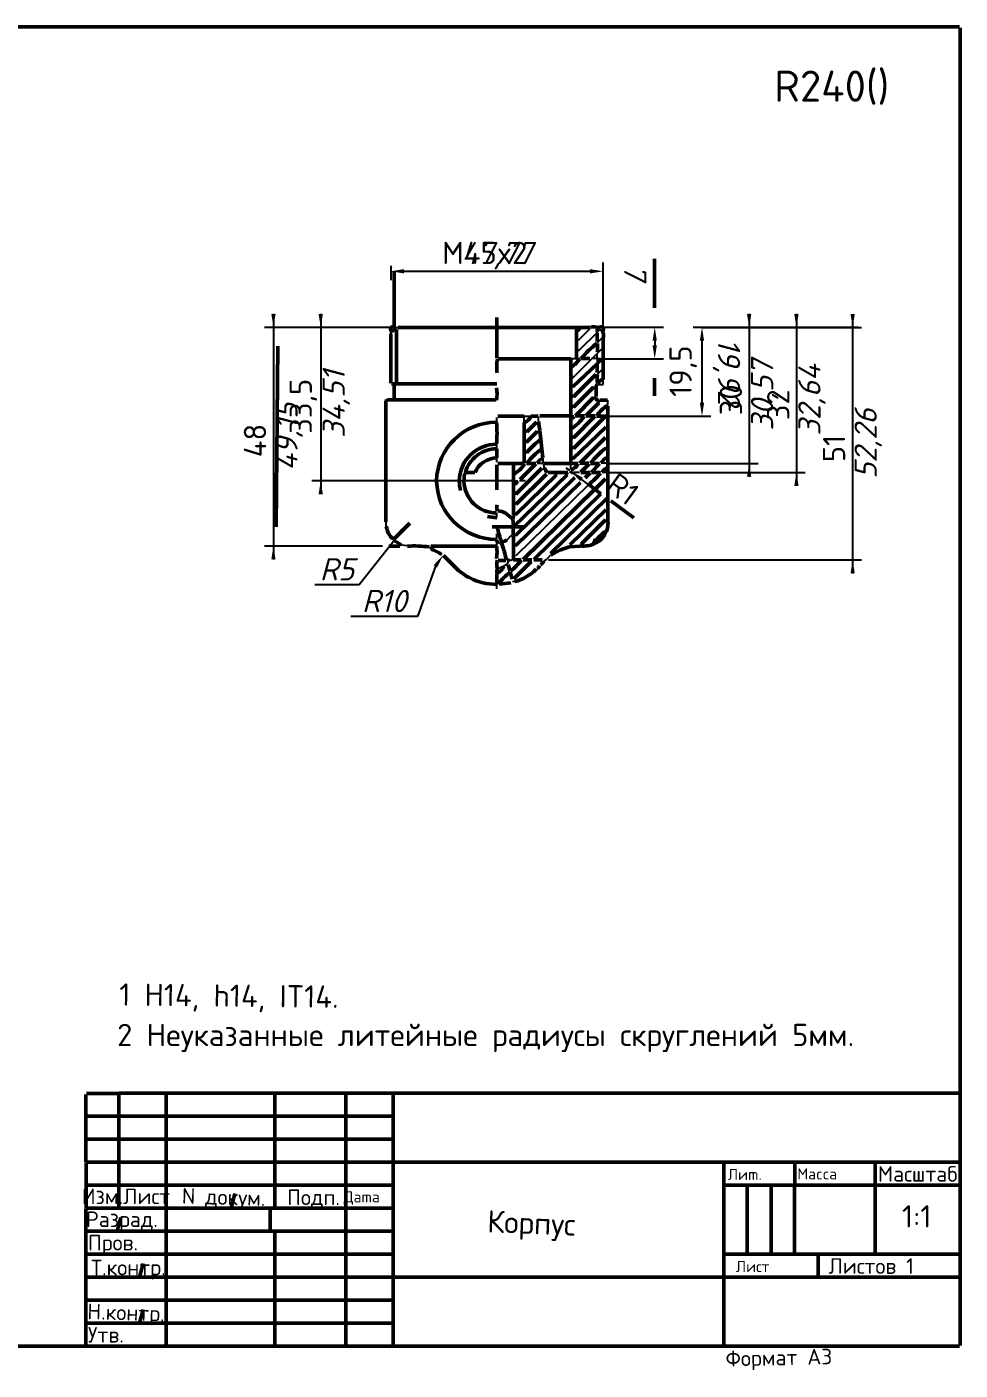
# Model space of a CAD drawing. Header units: millimetres. Extents: x 0 to 420, y -5 to 297.
# Drawn here: x 210 to 419.7, y -5.1 to 296.7 of the extents above; entities that cross this region are included whole.
import ezdxf

# ---------------------------------------------------------------- set-up
doc = ezdxf.new("R2010")
doc.units = ezdxf.units.MM
for name, color, linetype, lineweight in [('DIMS', 4, 'Continuous', 25), ('MAIN', 7, 'Continuous', 50), ('TEXT', 7, 'Continuous', 25), ('THIN', 3, 'Continuous', 25)]:
    doc.layers.add(name, color=color, linetype=linetype, lineweight=lineweight)
doc.styles.add('ESKD', font='isocpeur.ttf', dxfattribs={"oblique": 15})
doc.dimstyles.new('ESKD', dxfattribs={"dimtxt": 5, "dimasz": 3, "dimexe": 2, "dimexo": 0, "dimgap": 1, "dimtad": 1, "dimtxsty": 'ESKD', "dimcen": 2.5, "dimclrd": 256, "dimclre": 256, "dimclrt": 256, "dimadec": 0, "dimazin": 3, "dimtfac": 1, "dimtmove": 0, "dimatfit": 3, "dimlwd": 25, "dimlwe": 25})

# ---------------------------------------------------------------- blocks, each defined once
blk = doc.blocks.new('_CLOSEDFILLED')
at = {"color": 0, "linetype": 'BYBLOCK'}
blk.add_solid([(-1, 0.16), (0, 0), (-1, -0.16)], dxfattribs=at)
blk = doc.blocks.new('*D27')
at = {"lineweight": 25}
for p, q in [((294.4, 183.62), (284.68, 171.31)), ((284.68, 171.31), (274.68, 171.31))]:
    blk.add_line(p, q, dxfattribs=at)
at = {"layer": 'Defpoints'}
for p in [(296.06, 185.34), (292.32, 181.46)]:
    blk.add_point(p, dxfattribs=at)
at = {"layer": 'DIMS', "xscale": 3, "yscale": 3, "rotation": -133.90493204950656}
blk.add_blockref('_CLOSEDFILLED', (292.32, 181.46), dxfattribs=at)
at = {"layer": 'DIMS', "insert": (279.68, 174.81), "char_height": 5, "attachment_point": 5, "style": 'ESKD'}
blk.add_mtext('R5', dxfattribs=at)
blk = doc.blocks.new('*D29')
at = {"lineweight": 25}
for p, q in [((301.79, 175.49), (297.8, 164.19)), ((297.8, 164.19), (282.8, 164.19))]:
    blk.add_line(p, q, dxfattribs=at)
at = {"layer": 'Defpoints'}
for p in [(303.51, 177.94), (296.56, 168.05)]:
    blk.add_point(p, dxfattribs=at)
at = {"layer": 'DIMS', "xscale": 3, "yscale": 3, "rotation": 54.888447447043205}
blk.add_blockref('_CLOSEDFILLED', (303.51, 177.94), dxfattribs=at)
at = {"layer": 'DIMS', "insert": (290.3, 167.69), "char_height": 5, "attachment_point": 5, "style": 'ESKD'}
blk.add_mtext('R10', dxfattribs=at)

msp = doc.modelspace()

# ---------------------------------------------------------------- hatches: boundary and pattern name
at = {"layer": 'THIN'}
h = msp.add_hatch(dxfattribs=at)
h.set_pattern_fill('ANSI31', scale=0.529134)
h.set_pattern_definition([(45, (-0.8035, 0.8035), (-1.1879394, 1.1879394), [])])
h.paths.add_polyline_path([(339.236, 221.915), (338.242, 221.123), (338.242, 219.277), (338.106, 219.145), (338.242, 216.815), (339.236, 217.651)])
h.paths.add_polyline_path([(338.106, 228.948), (334.355, 228.948), (333.813, 228.377), (333.813, 226.399), (333.948, 226.267), (333.813, 226.091), (333.813, 224.113), (333.948, 224.069), (333.813, 222.135), (334.355, 222.135), (338.106, 225.783), (338.242, 225.695), (338.242, 223.893), (338.106, 223.849), (338.106, 225.476), (337.925, 225.476), (334.626, 222.266), (334.626, 222.091), (336.615, 222.091), (336.66, 221.915), (334.355, 221.959), (332.592, 220.288), (332.547, 215.936), (332.728, 215.936), (338.106, 221.167), (338.106, 221.959), (337.112, 222.003), (338.106, 222.135), (338.196, 223.146), (338.287, 222.091), (339.055, 222.091), (339.236, 222.31), (339.236, 224.245), (339.1, 224.464), (339.236, 224.64), (339.236, 227.849), (338.739, 228.333), (338.151, 228.157)])

# ---------------------------------------------------------------- linework, layer by layer
at = {"layer": 'MAIN'}
for p, q in [((419.548, 296.666), (0.497, 296.666)), ((419.684, 0.484), (419.684, 296.472)), ((351.009, 233.564), (351.009, 244.555)), ((292.486, 229.212), (292.486, 241.785)), ((315.588, 222.31), (315.588, 231.366)), ((291.736, 216.595), (291.736, 227.718)), ((293.046, 216.339), (293.046, 228.685)), ((293.318, 229.168), (336.569, 229.168)), ((333.496, 222.179), (333.496, 229.124)), ((338.151, 225.958), (338.151, 227.938)), ((339.507, 217.475), (339.507, 226.663)), ((266.044, 184.366), (266.403, 224.939)), ((338.174, 223.629), (338.174, 225.564)), ((332.231, 222.113), (315.78, 222.113)), ((332.231, 198.659), (332.231, 222.091)), ((332.773, 215.892), (338.106, 220.992)), ((336.48, 222.135), (334.49, 222.135)), ((338.151, 219.012), (338.151, 220.993)), ((332.807, 213.571), (337.801, 218.565)), ((351.032, 213.781), (351.032, 217.783)), ((291.916, 216.489), (315.599, 216.489)), ((292.486, 212.896), (292.486, 216.332)), ((332.804, 211.245), (337.307, 215.748)), ((337.925, 213.606), (337.925, 215.848)), ((290.651, 185.471), (290.651, 212.419)), ((291.013, 212.852), (315.463, 212.852)), ((333.231, 209.292), (337.332, 213.392)), ((335.607, 209.311), (338.526, 212.23)), ((340.457, 212.816), (338.738, 212.816)), ((340.547, 186.087), (340.547, 211.496)), ((321.745, 209.214), (315.78, 209.214)), ((324.865, 209.21), (323.236, 209.21)), ((332.186, 209.254), (325.271, 209.254)), ((332.784, 204.319), (337.643, 209.177)), ((332.801, 201.973), (340.022, 209.194)), ((335.26, 209.254), (333.224, 209.254)), ((337.657, 209.306), (335.622, 209.306)), ((340.048, 209.202), (338.013, 209.202)), ((321.7, 198.659), (321.7, 207.803)), ((322.259, 203.346), (324.667, 205.754)), ((322.303, 205.678), (324.487, 207.862)), ((325.225, 205.957), (324.954, 208.023)), ((325.459, 203.98), (325.233, 205.914)), ((332.773, 199.671), (340.049, 206.748)), ((325.723, 201.825), (325.451, 203.935)), ((334.237, 198.642), (340.032, 204.436)), ((315.588, 199.89), (315.588, 201.869)), ((325.941, 199.846), (325.715, 201.78)), ((308.639, 196.567), (310.628, 196.567)), ((315.588, 194.703), (315.588, 198.264)), ((319.35, 198.593), (315.779, 198.593)), ((319.305, 187.01), (319.305, 196.198)), ((319.327, 196.285), (319.327, 198.572)), ((319.35, 198.593), (321.655, 198.593)), ((319.887, 191.717), (325.683, 197.513)), ((319.939, 189.424), (326.715, 196.201)), ((320.798, 195.009), (324.319, 198.53)), ((324.322, 198.615), (322.287, 198.615)), ((326.22, 198.593), (332.186, 198.593)), ((327.124, 196.549), (329.157, 196.549)), ((329.248, 196.571), (331.553, 196.571)), ((333.858, 198.593), (332.276, 198.593)), ((336.256, 198.667), (334.221, 198.667)), ((334.447, 196.635), (336.297, 198.486)), ((336.525, 196.549), (334.49, 196.549)), ((335.47, 195.377), (336.539, 196.447)), ((338.647, 198.564), (336.611, 198.564)), ((336.842, 196.635), (338.692, 198.486)), ((338.875, 196.549), (336.885, 196.549)), ((315.621, 192.68), (315.621, 194.615)), ((319.395, 184.46), (331.417, 196.022)), ((319.847, 182.482), (333.135, 195.406)), ((319.892, 187.142), (329.022, 196.022)), ((319.892, 180.196), (334.4, 194.307)), ((337.61, 192.814), (336.3, 193.782)), ((337.715, 192.84), (340.034, 195.159)), ((321.474, 176.987), (337.609, 192.813)), ((323.87, 176.987), (338.965, 191.802)), ((327.621, 178.393), (340.411, 190.79)), ((338.965, 191.802), (337.699, 192.769)), ((346.375, 186.347), (341.178, 190.182)), ((319.124, 186.175), (317.497, 187.485)), ((331.96, 180.328), (340.049, 188.197)), ((292.484, 181.667), (296.004, 185.187)), ((314.559, 184.333), (321.474, 184.333)), ((319.35, 184.46), (319.169, 186.131)), ((319.237, 182.523), (319.237, 184.287)), ((334.618, 180.554), (339.968, 185.904)), ((294.155, 180.323), (292.616, 181.212)), ((319.305, 177.031), (319.305, 182.262)), ((338.075, 181.632), (339.538, 183.094)), ((291.328, 179.976), (293.77, 179.976)), ((300.73, 180.02), (315.418, 180.02)), ((327.738, 177.993), (329.718, 179.137)), ((329.745, 179.088), (331.869, 179.844)), ((331.869, 179.844), (334.355, 180.02)), ((306.999, 174.512), (303.589, 177.922)), ((315.87, 176.823), (317.633, 176.823)), ((318.548, 174.383), (318.154, 175.854)), ((321.069, 176.943), (319.349, 176.943)), ((319.422, 172.695), (323.301, 176.574)), ((323.463, 176.921), (321.474, 176.921)), ((325.768, 176.921), (323.869, 176.921)), ((315.621, 171.491), (315.621, 173.822)), ((319.045, 172.581), (318.616, 174.183)), ((316.096, 171.448), (318.717, 171.79)), ((223.265, 41.675), (223.265, 56.841)), ((223.4, 57.088), (230.632, 57.088)), ((230.677, 31.344), (230.677, 57.061)), ((230.722, 57.113), (419.638, 57.113)), ((241.298, 0.352), (241.298, 57.061)), ((265.703, 31.344), (265.703, 57.061)), ((281.657, 0.352), (281.657, 57.061)), ((292.278, 0.352), (292.278, 57.061)), ((223.31, 51.962), (292.233, 51.962)), ((223.31, 46.774), (292.233, 46.774)), ((223.287, 36.444), (223.287, 41.587)), ((223.31, 41.618), (292.233, 41.618)), ((366.579, 41.609), (292.323, 41.609)), ((366.579, 41.618), (400.566, 41.618)), ((366.602, 36.444), (366.602, 41.587)), ((382.51, 36.487), (382.51, 41.587)), ((400.566, 41.609), (419.638, 41.609)), ((400.566, 21.013), (400.566, 41.587)), ((223.287, 31.344), (223.287, 36.444)), ((223.31, 36.444), (292.233, 36.444)), ((366.594, 0.352), (366.594, 36.444)), ((366.624, 36.444), (419.638, 36.444)), ((371.867, 21.013), (371.867, 36.4)), ((377.2, 21.013), (377.2, 36.4)), ((382.488, 21.013), (382.488, 36.4)), ((255.892, 31.332), (256.758, 34.565)), ((223.265, 0.352), (223.265, 31.256)), ((223.31, 31.3), (292.233, 31.3)), ((264.664, 26.166), (264.664, 31.266)), ((230.301, 26.161), (231.123, 29.231)), ((223.31, 26.113), (292.233, 26.113)), ((265.703, 0.352), (265.703, 26.069)), ((223.31, 20.969), (292.233, 20.969)), ((235.272, 15.83), (236.095, 18.9)), ((366.624, 20.969), (382.443, 20.969)), ((387.821, 20.947), (382.533, 20.947)), ((387.821, 20.947), (400.521, 20.947)), ((387.821, 15.826), (387.821, 20.925)), ((400.611, 20.969), (419.638, 20.969)), ((223.31, 15.782), (419.638, 15.782)), ((223.31, 10.639), (292.233, 10.639)), ((235.272, 5.499), (236.095, 8.569)), ((223.31, 5.451), (292.233, 5.451)), ((223.22, 0.308), (0.497, 0.308)), ((223.31, 0.315), (419.548, 0.315))]:
    msp.add_line(p, q, dxfattribs=at)
for centre, radius, start, end in [((292.619, 228.847), 0.911, 157.53215, 218.44269), ((292.16, 228.36), 0.925, 47.69467, 112.92742), ((291.436, 229.623), 1.429, 291.53061, 334.03682), ((333.622, 229.075), 0.605, 262.4416, 4.71729), ((337.365, 226.567), 2.722, 66.81739, 104.69192), ((338.753, 228.505), 0.615, 127.64647, 205.04808), ((339.083, 228.36), 0.925, 67.07258, 132.30533), ((337.108, 227.312), 2.423, 346.83413, 23.77984), ((338.683, 228.87), 0.85, 320.15344, 22.58496), ((357.475, 202.131), 30.459, 129.52292, 139.02832), ((323.69, 220.381), 8.135, 168.10873, 190.25316), ((330.412, 224.222), 4.322, 295.85268, 328.65959), ((337.674, 222.498), 1.331, 295.34045, 335.80555), ((342.288, 217.681), 4.173, 167.24627, 195.18562), ((339.725, 215.961), 1.518, 100.14371, 156.19077), ((307.797, 214.277), 7.844, 349.26261, 9.82519), ((338.27, 216.027), 0.35, 94.62746, 194.80997), ((290.986, 212.436), 0.33, 85.40833, 182.81389), ((338.361, 213.21), 0.475, 144.71921, 303.21466), ((344.357, 205.043), 7.615, 120.68611, 146.13986), ((321.188, 209.879), 2.14, 285.33288, 341.52981), ((332.364, 209.303), 0.53, 260.60219, 344.72189), ((326.249, 215.706), 11.118, 303.0455, 324.028), ((315.458, 194.419), 13.412, 89.97843, 178.78314), ((283.727, 205.326), 31.902, 355.76768, 4.45664), ((315.522, 194.517), 8.396, 89.78504, 178.72899), ((335.883, 189.836), 17.576, 126.61611, 140.61767), ((314.782, 195.072), 6.429, 124.006, 166.19283), ((315.661, 194.424), 5.41, 91.61524, 156.77525), ((315.607, 194.439), 7.455, 90.75835, 126.54448), ((335.173, 188.583), 16.319, 125.73432, 141.97383), ((326.975, 197.392), 2.621, 113.9791, 151.06743), ((358.145, 180.129), 28.422, 129.56062, 139.28301), ((341.469, 197.416), 2.738, 111.009, 153.1676), ((311.87, 195.129), 3.652, 156.85573, 186.60326), ((316.494, 201.651), 6.179, 297.83497, 329.4703), ((327.43, 197.713), 1.166, 183.04761, 252.55574), ((331.229, 199.892), 2.951, 290.17005, 332.57216), ((324.299, 208.695), 19.055, 308.9, 319.99305), ((341.042, 195.756), 1.96, 106.30139, 155.13472), ((315.421, 194.905), 13.373, 181.24495, 270.37445), ((314.831, 194.677), 7.686, 180.45979, 196.11073), ((315.479, 194.773), 7.284, 181.24177, 270.23168), ((319.169, 195.105), 1.224, 278.602, 334.69304), ((317.258, 188.729), 1.691, 159.26634, 206.96339), ((315.813, 184.575), 3.352, 59.93469, 89.7936), ((296.057, 185.34), 5.385, 189.40188, 210.90445), ((315.369, 193.306), 6.869, 253.99533, 271.54003), ((329.644, 186.609), 14.137, 189.45896, 203.68711), ((318.529, 186.629), 0.796, 324.61957, 20.69517), ((335.958, 185.188), 4.611, 332.67709, 10.02555), ((292.858, 183.046), 1.47, 198.42766, 252.3966), ((316.163, 181.257), 0.588, 160.63023, 235.36209), ((316.446, 183.04), 2.116, 277.67719, 309.83049), ((338.357, 180.626), 0.986, 106.17473, 182.12393), ((336.122, 184.526), 4.177, 288.36848, 339.79608), ((339.803, 182.833), 0.34, 52.81085, 135.45407), ((296.979, 152.651), 27.401, 82.80171, 93.11504), ((296.561, 168.051), 12.089, 56.56583, 69.60917), ((308.172, 178.561), 7.467, 349.99194, 11.3151), ((298.963, 173.658), 19.013, 9.95323, 22.08275), ((335.137, 185.511), 5.482, 262.81806, 294.97248), ((318.218, 175.949), 2.656, 159.97062, 201.09884), ((314.343, 176.595), 3.007, 296.25424, 337.00503), ((317.93, 176.32), 0.594, 49.57062, 109.66158), ((307.134, 188.665), 18.332, 308.8447, 319.80731), ((324.625, 175.608), 0.543, 262.01301, 6.18805), ((324.564, 177.263), 1.649, 299.31688, 337.5555), ((315.866, 185.313), 13.954, 230.62054, 243.07158), ((315.652, 185.211), 13.775, 243.67617, 269.5907), ((316.687, 174.312), 1.116, 144.25357, 203.16001), ((323.55, 166.563), 9.038, 123.13846, 146.68647), ((316.973, 182.097), 10.393, 284.72105, 315.67688)]:
    msp.add_arc(centre, radius, start, end, dxfattribs=at)
at = {"layer": 'THIN'}
for p, q in [((291.736, 227.718), (291.916, 228.245)), ((292.82, 229.036), (293.318, 229.168)), ((333.541, 226.267), (334.084, 226.443)), ((338.242, 228.245), (338.694, 228.641)), ((339.281, 228.333), (338.739, 228.641)), ((333.541, 223.937), (334.084, 224.113)), ((338.129, 222.179), (338.129, 223.322)), ((332.227, 222.157), (333.5, 222.157)), ((334.129, 222.091), (333.541, 222.135)), ((338.106, 222.157), (336.84, 222.157)), ((338.196, 221.299), (338.196, 222.091)), ((338.874, 222.091), (338.242, 222.135)), ((338.92, 222.091), (339.462, 222.179)), ((332.276, 218.046), (332.773, 218.222)), ((339.453, 216.348), (339.507, 217.387)), ((332.276, 215.716), (332.773, 215.892)), ((337.338, 215.716), (337.88, 215.892)), ((338.331, 216.321), (339.454, 216.321)), ((332.276, 213.43), (332.773, 213.606)), ((332.276, 211.1), (332.773, 211.276)), ((337.338, 213.386), (337.88, 213.562)), ((338.513, 212.243), (338.694, 212.808)), ((340.501, 211.582), (340.501, 212.783)), ((315.554, 207.889), (315.554, 208.904)), ((321.723, 207.891), (321.723, 209.21)), ((321.745, 209.232), (323.147, 209.232)), ((324.932, 208.067), (324.932, 209.123)), ((332.863, 209.21), (332.276, 209.254)), ((321.745, 205.517), (322.288, 205.693)), ((324.683, 205.737), (325.18, 205.913)), ((315.554, 201.956), (315.599, 202.88)), ((321.745, 203.187), (322.243, 203.363)), ((332.276, 204.155), (332.773, 204.33)), ((340.004, 202.088), (340.501, 202.264)), ((315.599, 198.879), (315.554, 199.802)), ((321.745, 200.857), (322.243, 201.033)), ((326.016, 198.699), (326.016, 199.807)), ((332.276, 201.825), (332.773, 202)), ((332.276, 199.495), (332.773, 199.671)), ((324.683, 198.637), (326.039, 198.637)), ((326.22, 197.692), (326.175, 198.528)), ((329.022, 196.022), (329.203, 196.505)), ((331.96, 196.989), (331.146, 197.56)), ((331.417, 196.022), (331.598, 196.549)), ((332.728, 196.242), (331.96, 196.725)), ((332.208, 197.208), (332.208, 198.572)), ((334.13, 196.549), (332.772, 196.549)), ((340.502, 198.637), (339.01, 198.637)), ((340.502, 196.571), (339.236, 196.571)), ((320.299, 194.615), (319.35, 194.659)), ((322.017, 194.681), (320.66, 194.681)), ((319.35, 191.582), (319.847, 191.758)), ((315.599, 186.482), (315.554, 187.449)), ((319.35, 189.296), (319.892, 189.472)), ((319.35, 186.966), (319.892, 187.142)), ((290.696, 184.458), (290.696, 185.473)), ((340.004, 185.867), (340.501, 186.043)), ((315.599, 181.557), (315.599, 182.791)), ((317.82, 181.394), (318.72, 182.295)), ((318.726, 182.288), (319.169, 182.526)), ((319.35, 182.306), (319.847, 182.482)), ((295.487, 180.064), (294.176, 180.24)), ((300.775, 179.387), (300.458, 179.8)), ((315.463, 180.064), (315.825, 180.767)), ((315.825, 180.767), (316.593, 180.811)), ((319.35, 180.02), (319.892, 180.196)), ((334.4, 180.064), (334.581, 180.591)), ((315.825, 175.008), (317, 175.492)), ((317.034, 175.51), (317.96, 176.045)), ((317.949, 176.063), (318.311, 176.723)), ((318.356, 176.767), (319.26, 176.987)), ((326.129, 176.679), (326.852, 177.119)), ((326.881, 177.179), (327.683, 177.981)), ((319.621, 172.019), (319.124, 172.107)), ((315.621, 170.392), (315.621, 171.404))]:
    msp.add_line(p, q, dxfattribs=at)

# ---------------------------------------------------------------- texts
at = {"layer": 'TEXT', "style": 'ESKD'}
for s, height, p in [('R240()', 7, (377.904, 279.851)), ('M45x2', 5, (303.301, 243.392)), ('2 Неуказанные литейные радиусы скруглений 5мм.', 5, (230.281, 67.71)), ('Лиm.', 2.5, (367.504, 37.635)), ('Macca', 2.5, (383.103, 37.745)), ('Масштаб', 3.5, (401.189, 37.245)), ('Изм.Лист', 3.5, (222.369, 32.206)), ('Подп.', 3.5, (268.487, 31.987)), ('Даma', 2.5, (281.147, 32.597)), ('Разрад.', 3.5, (223.273, 27.059)), ('1:1', 5, (406.614, 26.966)), ('Пров.', 3.5, (223.725, 21.801)), ('Т.контр.', 3.5, (224.404, 16.215)), ('Лист', 2.5, (369.313, 16.934)), ('Листов 1', 3.5, (390.111, 16.544)), ('Утв.', 3.5, (223.725, 1.101))]:
    msp.add_text(s, height=height, dxfattribs=at).set_placement(p)
for s, height, rotation, p in [('19,5', 5, 90, (359.379, 213.56)), ('33,5', 5, 90, (274.039, 205.236)), ('30', 5, 90, (370.683, 209.398)), ('32', 5, 90, (381.308, 208.303)), ('48', 5, 90, (263.753, 199.979)), ('51', 5, 90, (393.855, 198.883)), ('R1', 5, -36.28159, (339.72, 192.79)), ('1 H14, h14, IT14.', 5, -0.60017, (230.734, 76.801)), ('N докум.', 3.5, -1.65687, (244.788, 32.318)), ('Корпус', 5, -2.26486, (313.357, 25.873)), ('Н.контр.', 3.5, -1.70774, (223.54, 6.359)), ('Формат А3', 3.5, 1.23354, (367.009, -4.265))]:
    msp.add_text(s, height=height, rotation=rotation, dxfattribs=at).set_placement(p)

# ---------------------------------------------------------------- dimensions: what is measured, and where the dimension line sits
at = {"layer": 'DIMS'}
for base, p1, p2, angle in [((291.741, 241.763), (291.741, 242.973), (339.505, 229.212), 359.9922), ((265.399, 229.168), (291.691, 229.168), (289.928, 180.02), 90), ((276.02, 229.168), (291.691, 229.168), (319.26, 194.659), 90), ((395.534, 229.162), (361.653, 229.162), (327.214, 176.904), 90), ((372.278, 229.168), (396.815, 229.167), (340.592, 198.596), 89.99977), ((382.899, 229.168), (361.653, 229.168), (340.592, 196.53), 89.99978), ((361.681, 229.157), (396.815, 229.164), (340.095, 209.236), 270.01106)]:
    msp.add_linear_dim(base=base, p1=p1, p2=p2, angle=angle, dimstyle='ESKD', override={"dimlfac": 1, "dimtix": 0, "dimtofl": 1}, dxfattribs=at).render()
msp.add_linear_dim(base=(351.06, 229.178), p1=(339.552, 229.172), p2=(339.552, 222.099), angle=270.03052, location=(346.706, 241.599), text='7', dimstyle='ESKD', override={"dimlfac": 1, "dimtix": 0, "dimtofl": 1, "dimtmove": 2}, dxfattribs=at).render()
for center, mpoint, text, picture, middle in [((296.057, 185.34), (292.322, 181.46), 'R5', '*D27', (284.677, 171.309)), ((296.561, 168.051), (303.514, 177.94), 'R10', '*D29', (297.802, 164.19))]:
    dim = msp.add_radius_dim(center=center, mpoint=mpoint, text=text, dimstyle='ESKD', override={"dimtih": 1, "dimtoh": 1}, dxfattribs=at)
    dim.commit()
    dim.dimension.update_dxf_attribs({"geometry": picture, "text_midpoint": middle, "dimtype": 164})

# ---------------------------------------------------------------- leaders
msp.add_leader([(332.234, 196.819), (336.208, 193.824), (319.892, 177.866), (319.892, 177.866)], dimstyle='ESKD', dxfattribs=at)

doc.saveas('drawing.dxf')
